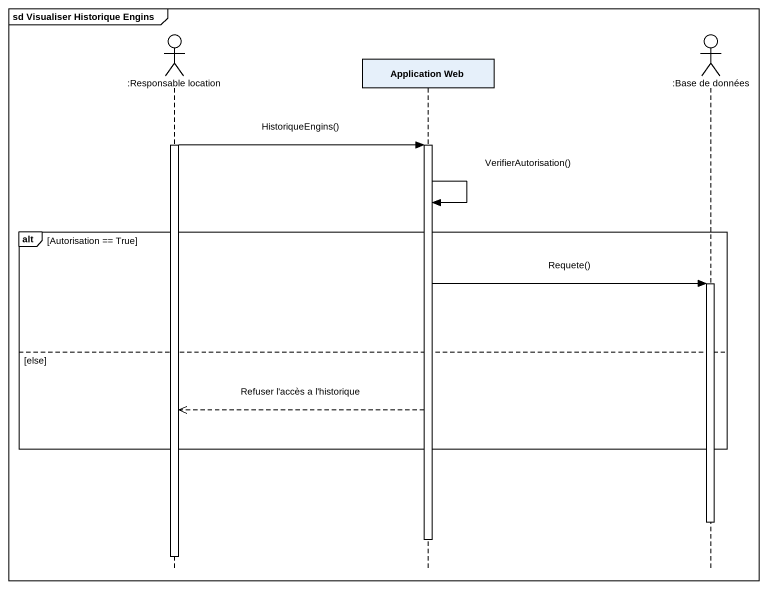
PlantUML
@startuml
mainframe sd Visualiser Historique Engins
hide footbox
actor ":Responsable location" as Responsable_location
participant "Application Web" as Application_Web
actor ":Base de données" as Base_de_données

activate Responsable_location
Responsable_location -> Application_Web : HistoriqueEngins()
activate Application_Web
Application_Web -> Application_Web : VerifierAutorisation()
alt Autorisation == True
  Application_Web -> Base_de_données : Requete()
  activate Base_de_données
else else
  Application_Web -->> Responsable_location : Refuser l'accès a l'historique
end
deactivate Base_de_données
deactivate Application_Web
deactivate Responsable_location
@enduml
